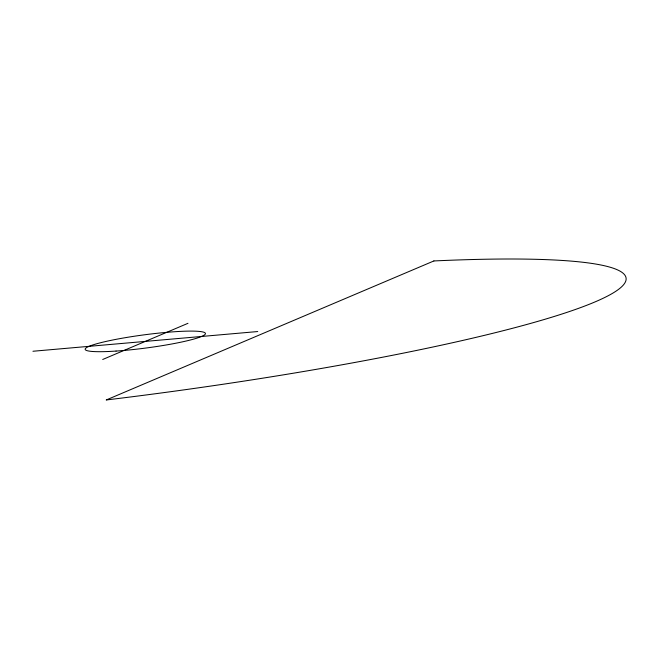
<?xml version="1.0" encoding="UTF-8"?>
<svg xmlns="http://www.w3.org/2000/svg" width="659" height="659" viewBox="0 0 659 659"><rect width="100%" height="100%" fill="white"/><g stroke="black" fill="none" stroke-linecap="round" stroke-linejoin="round"><path stroke-width="0.99" d="M102.705 359.484L187.972 323.314M32.95 351.255L257.727 331.543M433.886 260.948L106.231 399.972A484.909 53.214 -7.5 0 0 594.888 301.97A484.909 53.214 -7.5 0 0 433.886 260.948M116.042 351.066A60.612 6.648 -7.5 0 0 205.435 333.487A60.612 6.648 -7.5 0 0 114.542 339.64A60.612 6.648 -7.5 0 0 116.042 351.066"/></g></svg>
